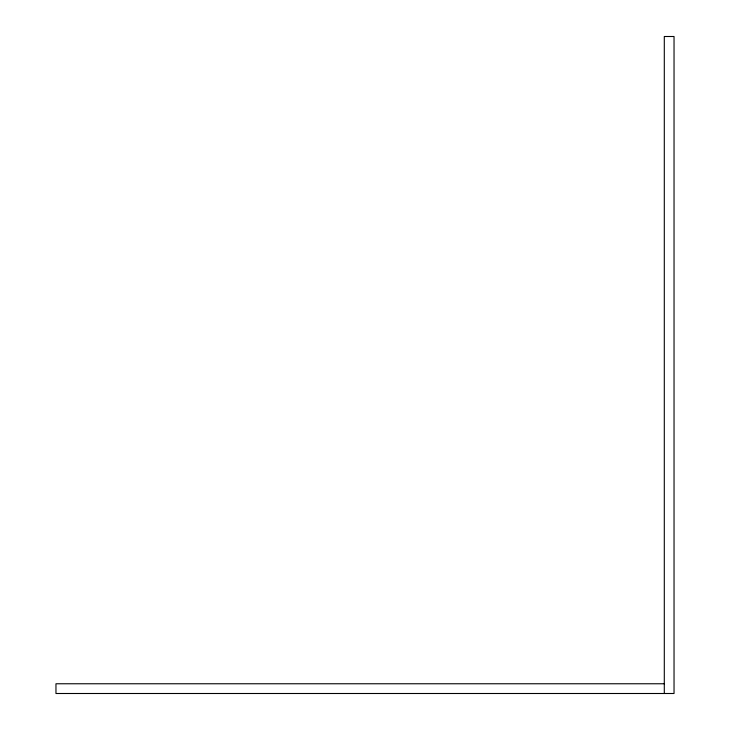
<?xml version="1.0" encoding="UTF-8"?>
<svg xmlns="http://www.w3.org/2000/svg" width="730" height="730" viewBox="0 0 730 730"><rect width="100%" height="100%" fill="white"/><g stroke="black" fill="none" stroke-linecap="round" stroke-linejoin="round"><path stroke-width="1.09" d="M664.3 683.764L55.964 683.764L55.964 693.5L674.036 693.5L674.036 36.5L664.3 36.5L664.3 693.5"/></g></svg>
